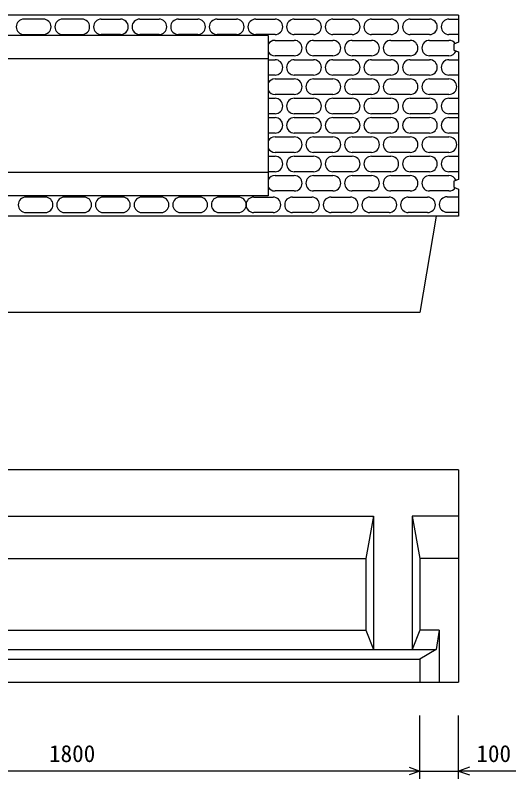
# Model space of a CAD drawing. Units: millimetres, scale not verified. Extents: x -16800 to 16800, y -5940 to 5940.
# Drawn here: x -7597 to -6302, y 1311 to 3288 of the extents above; entities that cross this region are included whole.
import ezdxf
from ezdxf.enums import TextEntityAlignment as Align

# ---------------------------------------------------------------- set-up
doc = ezdxf.new("R2010")
doc.units = ezdxf.units.MM
doc.header["$LTSCALE"] = 20
for name, color, linetype, lineweight in [('0-0_DIM', 7, 'Continuous', 25), ('0-2_HATCH', 6, 'Continuous', 25), ('0-5_OUTLINE', 3, 'Continuous', 25)]:
    doc.layers.add(name, color=color, linetype=linetype, lineweight=lineweight)
doc.styles.add('ＭＳ ゴシック', font='')
doc.styles.get('ＭＳ ゴシック').set_extended_font_data('MS Gothic')

msp = doc.modelspace()

# ---------------------------------------------------------------- linework, layer by layer
at = {"layer": '0-0_DIM'}
for p, q in [((-6549.36, 1311.41), (-6549.36, 1475.16)), ((-6449.36, 1311.41), (-6449.36, 1475.16)), ((-6549.36, 1331.41), (-8349.36, 1331.41)), ((-6549.36, 1331.41), (-6449.36, 1331.41)), ((-6301.63, 1331.41), (-6449.36, 1331.41))]:
    msp.add_line(p, q, dxfattribs=at)
for points in [[(-6577.55, 1341.67), (-6549.36, 1331.41), (-6577.55, 1321.15)], [(-6421.17, 1341.67), (-6449.36, 1331.41), (-6421.17, 1321.15)]]:
    msp.add_lwpolyline(points, dxfattribs=at)
at = {"layer": '0-2_HATCH'}
for p, q in [((-7524.18, 3278.31), (-7574.18, 3278.31)), ((-7424.18, 3278.31), (-7474.18, 3278.31)), ((-7374.55, 3278.31), (-7324.18, 3278.31)), ((-7274.55, 3278.31), (-7224.55, 3278.31)), ((-7174.55, 3278.31), (-7124.55, 3278.31)), ((-7074.55, 3278.31), (-7024.55, 3278.31)), ((-6974.55, 3278.31), (-6924.55, 3278.31)), ((-6874.55, 3278.31), (-6824.55, 3278.31)), ((-6774.55, 3278.31), (-6724.55, 3278.31)), ((-6674.55, 3278.31), (-6624.55, 3278.31)), ((-6574.55, 3278.31), (-6524.55, 3278.31)), ((-6474.36, 3278.31), (-6449.36, 3278.31)), ((-7574.18, 3238.31), (-7524.18, 3238.31)), ((-7474.18, 3238.31), (-7424.18, 3238.31)), ((-7324.18, 3238.31), (-7374.55, 3238.31)), ((-7224.55, 3238.31), (-7274.55, 3238.31)), ((-7124.55, 3238.31), (-7174.55, 3238.31)), ((-7024.55, 3238.31), (-7074.55, 3238.31)), ((-6924.55, 3238.31), (-6974.55, 3238.31)), ((-6924.55, 3223.31), (-6874.55, 3223.31)), ((-6824.55, 3238.31), (-6874.55, 3238.31)), ((-6824.55, 3223.31), (-6774.55, 3223.31)), ((-6724.55, 3238.31), (-6774.55, 3238.31)), ((-6724.55, 3223.31), (-6674.55, 3223.31)), ((-6624.55, 3238.31), (-6674.55, 3238.31)), ((-6624.55, 3223.31), (-6574.55, 3223.31)), ((-6524.55, 3238.31), (-6574.55, 3238.31)), ((-6524.36, 3223.31), (-6474.36, 3223.31)), ((-6449.36, 3238.31), (-6474.36, 3238.31)), ((-6874.55, 3183.31), (-6924.55, 3183.31)), ((-6774.55, 3183.31), (-6824.55, 3183.31)), ((-6674.55, 3183.31), (-6724.55, 3183.31)), ((-6574.55, 3183.31), (-6624.55, 3183.31)), ((-6474.36, 3183.31), (-6524.36, 3183.31)), ((-6941.86, 3173.31), (-6924.55, 3173.31)), ((-6874.55, 3173.31), (-6824.55, 3173.31)), ((-6774.55, 3173.31), (-6724.55, 3173.31)), ((-6674.55, 3173.31), (-6624.55, 3173.31)), ((-6574.55, 3173.31), (-6524.55, 3173.31)), ((-6474.36, 3173.31), (-6449.36, 3173.31)), ((-6924.55, 3133.31), (-6941.86, 3133.31)), ((-6824.55, 3133.31), (-6874.55, 3133.31)), ((-6724.55, 3133.31), (-6774.55, 3133.31)), ((-6624.55, 3133.31), (-6674.55, 3133.31)), ((-6524.55, 3133.31), (-6574.55, 3133.31)), ((-6449.36, 3133.31), (-6474.36, 3133.31)), ((-6924.55, 3123.31), (-6874.55, 3123.31)), ((-6824.55, 3123.31), (-6774.55, 3123.31)), ((-6724.55, 3123.31), (-6674.55, 3123.31)), ((-6624.55, 3123.31), (-6574.55, 3123.31)), ((-6524.36, 3123.31), (-6474.36, 3123.31)), ((-6941.86, 3073.31), (-6924.55, 3073.31)), ((-6874.55, 3083.31), (-6924.55, 3083.31)), ((-6874.55, 3073.31), (-6824.55, 3073.31)), ((-6774.55, 3083.31), (-6824.55, 3083.31)), ((-6774.55, 3073.31), (-6724.55, 3073.31)), ((-6674.55, 3083.31), (-6724.55, 3083.31)), ((-6674.55, 3073.31), (-6624.55, 3073.31)), ((-6574.55, 3083.31), (-6624.55, 3083.31)), ((-6574.55, 3073.31), (-6524.55, 3073.31)), ((-6474.36, 3083.31), (-6524.36, 3083.31)), ((-6474.36, 3073.31), (-6449.36, 3073.31)), ((-6924.55, 3033.31), (-6941.86, 3033.31)), ((-6824.55, 3033.31), (-6874.55, 3033.31)), ((-6724.55, 3033.31), (-6774.55, 3033.31)), ((-6624.55, 3033.31), (-6674.55, 3033.31)), ((-6524.55, 3033.31), (-6574.55, 3033.31)), ((-6449.36, 3033.31), (-6474.36, 3033.31)), ((-6941.86, 3023.31), (-6924.55, 3023.31)), ((-6874.55, 3023.31), (-6824.55, 3023.31)), ((-6774.55, 3023.31), (-6724.55, 3023.31)), ((-6674.55, 3023.31), (-6624.55, 3023.31)), ((-6574.55, 3023.31), (-6524.55, 3023.31)), ((-6474.36, 3023.31), (-6449.36, 3023.31)), ((-6924.55, 2983.31), (-6941.86, 2983.31)), ((-6924.55, 2973.31), (-6874.55, 2973.31)), ((-6824.55, 2983.31), (-6874.55, 2983.31)), ((-6824.55, 2973.31), (-6774.55, 2973.31)), ((-6724.55, 2983.31), (-6774.55, 2983.31)), ((-6724.55, 2973.31), (-6674.55, 2973.31)), ((-6624.55, 2983.31), (-6674.55, 2983.31)), ((-6624.55, 2973.31), (-6574.55, 2973.31)), ((-6524.55, 2983.31), (-6574.55, 2983.31)), ((-6524.36, 2973.31), (-6474.36, 2973.31)), ((-6449.36, 2983.31), (-6474.36, 2983.31)), ((-6874.55, 2933.31), (-6924.55, 2933.31)), ((-6774.55, 2933.31), (-6824.55, 2933.31)), ((-6674.55, 2933.31), (-6724.55, 2933.31)), ((-6574.55, 2933.31), (-6624.55, 2933.31)), ((-6474.36, 2933.31), (-6524.36, 2933.31)), ((-6941.86, 2923.31), (-6924.55, 2923.31)), ((-6874.55, 2923.31), (-6824.55, 2923.31)), ((-6774.55, 2923.31), (-6724.55, 2923.31)), ((-6674.55, 2923.31), (-6624.55, 2923.31)), ((-6574.55, 2923.31), (-6524.55, 2923.31)), ((-6474.36, 2923.31), (-6449.36, 2923.31)), ((-6924.55, 2883.31), (-6941.86, 2883.31)), ((-6924.55, 2873.31), (-6874.55, 2873.31)), ((-6824.55, 2883.31), (-6874.55, 2883.31)), ((-6824.55, 2873.31), (-6774.55, 2873.31)), ((-6724.55, 2883.31), (-6774.55, 2883.31)), ((-6724.55, 2873.31), (-6674.55, 2873.31)), ((-6624.55, 2883.31), (-6674.55, 2883.31)), ((-6624.55, 2873.31), (-6574.55, 2873.31)), ((-6524.55, 2883.31), (-6574.55, 2883.31)), ((-6524.36, 2873.31), (-6474.36, 2873.31)), ((-6449.36, 2883.31), (-6474.36, 2883.31)), ((-6874.55, 2833.31), (-6924.55, 2833.31)), ((-6774.55, 2833.31), (-6824.55, 2833.31)), ((-6674.55, 2833.31), (-6724.55, 2833.31)), ((-6574.55, 2833.31), (-6624.55, 2833.31)), ((-6474.36, 2833.31), (-6524.36, 2833.31)), ((-7519.18, 2817.58), (-7569.18, 2817.58)), ((-7419.18, 2817.58), (-7469.18, 2817.58)), ((-7319.18, 2817.58), (-7369.18, 2817.58)), ((-7219.18, 2817.58), (-7269.18, 2817.58)), ((-7119.18, 2817.58), (-7169.18, 2817.58)), ((-7019.18, 2817.58), (-7069.18, 2817.58)), ((-6979.55, 2817.58), (-6929.55, 2817.58)), ((-6879.55, 2817.58), (-6829.55, 2817.58)), ((-6779.55, 2817.58), (-6729.55, 2817.58)), ((-6679.55, 2817.58), (-6629.55, 2817.58)), ((-6579.55, 2817.58), (-6529.55, 2817.58)), ((-6479.36, 2818.31), (-6449.36, 2818.31)), ((-7569.18, 2777.58), (-7519.18, 2777.58)), ((-7469.18, 2777.58), (-7419.18, 2777.58)), ((-7369.18, 2777.58), (-7319.18, 2777.58)), ((-7269.18, 2777.58), (-7219.18, 2777.58)), ((-7169.18, 2777.58), (-7119.18, 2777.58)), ((-7069.18, 2777.58), (-7019.18, 2777.58)), ((-6929.55, 2777.58), (-6979.55, 2777.58)), ((-6829.55, 2777.58), (-6879.55, 2777.58)), ((-6729.55, 2777.58), (-6779.55, 2777.58)), ((-6629.55, 2777.58), (-6679.55, 2777.58)), ((-6529.55, 2777.58), (-6579.55, 2777.58)), ((-6479.36, 2778.31), (-6449.36, 2778.31))]:
    msp.add_line(p, q, dxfattribs=at)
for centre, start, end in [((-7574.18, 3258.31), 90, 270), ((-7524.18, 3258.31), 270, 90), ((-7474.18, 3258.31), 90, 270), ((-7424.18, 3258.31), 270, 90), ((-7374.18, 3258.31), 90, 270), ((-7324.55, 3258.31), 270, 90), ((-7324.18, 3258.31), 270, 90), ((-7274.55, 3258.31), 90, 270), ((-7224.55, 3258.31), 270, 90), ((-7174.55, 3258.31), 90, 270), ((-7124.55, 3258.31), 270, 90), ((-7074.55, 3258.31), 90, 270), ((-7024.55, 3258.31), 270, 90), ((-6974.55, 3258.31), 90, 270), ((-6924.55, 3258.31), 270, 90), ((-6874.55, 3258.31), 90, 270), ((-6824.55, 3258.31), 270, 90), ((-6774.55, 3258.31), 90, 270), ((-6724.55, 3258.31), 270, 90), ((-6674.55, 3258.31), 90, 270), ((-6624.55, 3258.31), 270, 90), ((-6574.55, 3258.31), 90, 270), ((-6524.55, 3258.31), 270, 90), ((-6474.36, 3258.31), 90, 270), ((-6924.55, 3203.31), 90, 149.97733), ((-6874.55, 3203.31), 270, 90), ((-6824.55, 3203.31), 90, 270), ((-6774.55, 3203.31), 270, 90), ((-6724.55, 3203.31), 90, 270), ((-6674.55, 3203.31), 270, 90), ((-6624.55, 3203.31), 90, 270), ((-6574.55, 3203.31), 270, 90), ((-6524.36, 3203.31), 90, 270), ((-6474.36, 3203.31), 34.83139, 90), ((-6924.55, 3203.31), 210.02267, 270), ((-6474.36, 3203.31), 270, 338.48105), ((-6924.55, 3153.31), 270, 90), ((-6874.55, 3153.31), 90, 270), ((-6824.55, 3153.31), 270, 90), ((-6774.55, 3153.31), 90, 270), ((-6724.55, 3153.31), 270, 90), ((-6674.55, 3153.31), 90, 270), ((-6624.55, 3153.31), 270, 90), ((-6574.55, 3153.31), 90, 270), ((-6524.55, 3153.31), 270, 90), ((-6474.36, 3153.31), 90, 270), ((-6924.55, 3103.31), 90, 149.97733), ((-6874.55, 3103.31), 270, 90), ((-6824.55, 3103.31), 90, 270), ((-6774.55, 3103.31), 270, 90), ((-6724.55, 3103.31), 90, 270), ((-6674.55, 3103.31), 270, 90), ((-6624.55, 3103.31), 90, 270), ((-6574.55, 3103.31), 270, 90), ((-6524.36, 3103.31), 90, 270), ((-6474.36, 3103.31), 270, 90), ((-6924.55, 3103.31), 210.02267, 270), ((-6924.55, 3053.31), 270, 90), ((-6874.55, 3053.31), 90, 270), ((-6824.55, 3053.31), 270, 90), ((-6774.55, 3053.31), 90, 270), ((-6724.55, 3053.31), 270, 90), ((-6674.55, 3053.31), 90, 270), ((-6624.55, 3053.31), 270, 90), ((-6574.55, 3053.31), 90, 270), ((-6524.55, 3053.31), 270, 90), ((-6474.36, 3053.31), 90, 270), ((-6924.55, 3003.31), 270, 90), ((-6874.55, 3003.31), 90, 270), ((-6824.55, 3003.31), 270, 90), ((-6774.55, 3003.31), 90, 270), ((-6724.55, 3003.31), 270, 90), ((-6674.55, 3003.31), 90, 270), ((-6624.55, 3003.31), 270, 90), ((-6574.55, 3003.31), 90, 270), ((-6524.55, 3003.31), 270, 90), ((-6474.36, 3003.31), 90, 270), ((-6924.55, 2953.31), 90, 149.97733), ((-6874.55, 2953.31), 270, 90), ((-6824.55, 2953.31), 90, 270), ((-6774.55, 2953.31), 270, 90), ((-6724.55, 2953.31), 90, 270), ((-6674.55, 2953.31), 270, 90), ((-6624.55, 2953.31), 90, 270), ((-6574.55, 2953.31), 270, 90), ((-6524.36, 2953.31), 90, 270), ((-6474.36, 2953.31), 270, 90), ((-6924.55, 2953.31), 210.02267, 270), ((-6924.55, 2903.31), 270, 90), ((-6874.55, 2903.31), 90, 270), ((-6824.55, 2903.31), 270, 90), ((-6774.55, 2903.31), 90, 270), ((-6724.55, 2903.31), 270, 90), ((-6674.55, 2903.31), 90, 270), ((-6624.55, 2903.31), 270, 90), ((-6574.55, 2903.31), 90, 270), ((-6524.55, 2903.31), 270, 90), ((-6474.36, 2903.31), 90, 270), ((-6924.55, 2853.31), 90, 149.97733), ((-6874.55, 2853.31), 270, 90), ((-6824.55, 2853.31), 90, 270), ((-6774.55, 2853.31), 270, 90), ((-6724.55, 2853.31), 90, 270), ((-6674.55, 2853.31), 270, 90), ((-6624.55, 2853.31), 90, 270), ((-6574.55, 2853.31), 270, 90), ((-6524.36, 2853.31), 90, 270), ((-6474.36, 2853.31), 21.51772, 90), ((-6924.55, 2853.31), 210.02267, 270), ((-6474.36, 2853.31), 270, 325.16734), ((-7569.18, 2797.58), 90, 270), ((-7519.18, 2797.58), 270, 90), ((-7469.18, 2797.58), 90, 270), ((-7419.18, 2797.58), 270, 90), ((-7369.18, 2797.58), 90, 270), ((-7319.18, 2797.58), 270, 90), ((-7269.18, 2797.58), 90, 270), ((-7219.18, 2797.58), 270, 90), ((-7169.18, 2797.58), 90, 270), ((-7119.18, 2797.58), 270, 90), ((-7069.18, 2797.58), 90, 270), ((-7019.18, 2797.58), 270, 90), ((-6979.55, 2797.58), 90, 270), ((-6929.55, 2797.58), 270, 90), ((-6879.55, 2797.58), 90, 270), ((-6829.55, 2797.58), 270, 90), ((-6779.55, 2797.58), 90, 270), ((-6729.55, 2797.58), 270, 90), ((-6679.55, 2797.58), 90, 270), ((-6629.55, 2797.58), 270, 90), ((-6579.55, 2797.58), 90, 270), ((-6529.55, 2797.58), 270, 90), ((-6479.36, 2798.31), 90, 270)]:
    msp.add_arc(centre, 20, start, end, dxfattribs=at)
at = {"layer": '0-5_OUTLINE'}
for p, q in [((-6449.36, 3288.31), (-6449.36, 3218.31)), ((-6941.86, 3235.81), (-7956.86, 3235.81)), ((-6941.86, 3235.81), (-6941.86, 2820.81)), ((-6449.36, 3218.31), (-6461.36, 3213.31)), ((-6461.36, 3213.31), (-6461.36, 3198.31)), ((-6461.36, 3198.31), (-6449.36, 3193.31)), ((-6449.36, 3193.31), (-6449.36, 2863.31)), ((-6941.86, 3175.81), (-7956.86, 3175.81)), ((-6941.86, 2880.81), (-7956.86, 2880.81)), ((-6449.36, 2863.31), (-6461.36, 2858.31)), ((-6449.36, 2838.31), (-6449.36, 2768.31)), ((-6941.86, 2820.81), (-7956.86, 2820.81)), ((-6449.36, 2768.31), (-8449.36, 2768.31)), ((-6507.7, 2768.31), (-6549.36, 2518.31)), ((-6549.36, 2518.31), (-8349.36, 2518.31)), ((-6449.36, 2111.33), (-8449.36, 2111.33)), ((-6449.36, 2111.33), (-6449.36, 1561.33)), ((-8229.36, 1991.33), (-6669.36, 1991.33)), ((-6669.36, 1991.33), (-6689.36, 1881.33)), ((-6669.36, 1991.33), (-6669.36, 1646.33)), ((-6569.36, 1991.33), (-6569.36, 1646.33)), ((-6569.36, 1991.33), (-6549.36, 1881.33)), ((-6449.36, 1991.33), (-6569.36, 1991.33)), ((-8209.36, 1881.33), (-6689.36, 1881.33)), ((-6689.36, 1881.33), (-6689.36, 1696.33)), ((-6449.36, 1881.33), (-6549.36, 1881.33)), ((-8209.36, 1696.33), (-6689.36, 1696.33)), ((-6689.36, 1696.33), (-6669.36, 1646.33)), ((-6499.36, 1696.33), (-6549.36, 1696.33)), ((-6499.36, 1696.33), (-6507.36, 1646.33)), ((-6499.36, 1696.33), (-6499.36, 1561.33)), ((-8391.36, 1646.33), (-6507.36, 1646.33)), ((-8349.36, 1621.33), (-6549.36, 1621.33)), ((-8449.36, 1561.33), (-6449.36, 1561.33))]:
    msp.add_line(p, q, dxfattribs=at)
for points in [[(-6449.36, 3288.31), (-8449.36, 3288.31), (-8449.36, 3218.31), (-8437.36, 3213.31), (-8437.36, 3198.31), (-8449.36, 3193.31), (-8449.36, 2863.31)], [(-6461.36, 2858.31), (-6461.36, 2843.31), (-6449.36, 2838.31)], [(-6549.36, 1881.33), (-6549.36, 1696.33), (-6569.36, 1646.33)], [(-6507.36, 1646.33), (-6549.36, 1621.33), (-6549.36, 1561.33)]]:
    msp.add_lwpolyline(points, dxfattribs=at)

# ---------------------------------------------------------------- texts
at = {"layer": '0-0_DIM', "style": 'ＭＳ ゴシック'}
for s, p in [('1800', (-7509.36, 1341.41)), ('100', (-6403.47, 1341.41))]:
    msp.add_text(s, height=43.99, dxfattribs=at).set_placement(p, align=Align.BOTTOM_LEFT)

doc.saveas('drawing.dxf')
